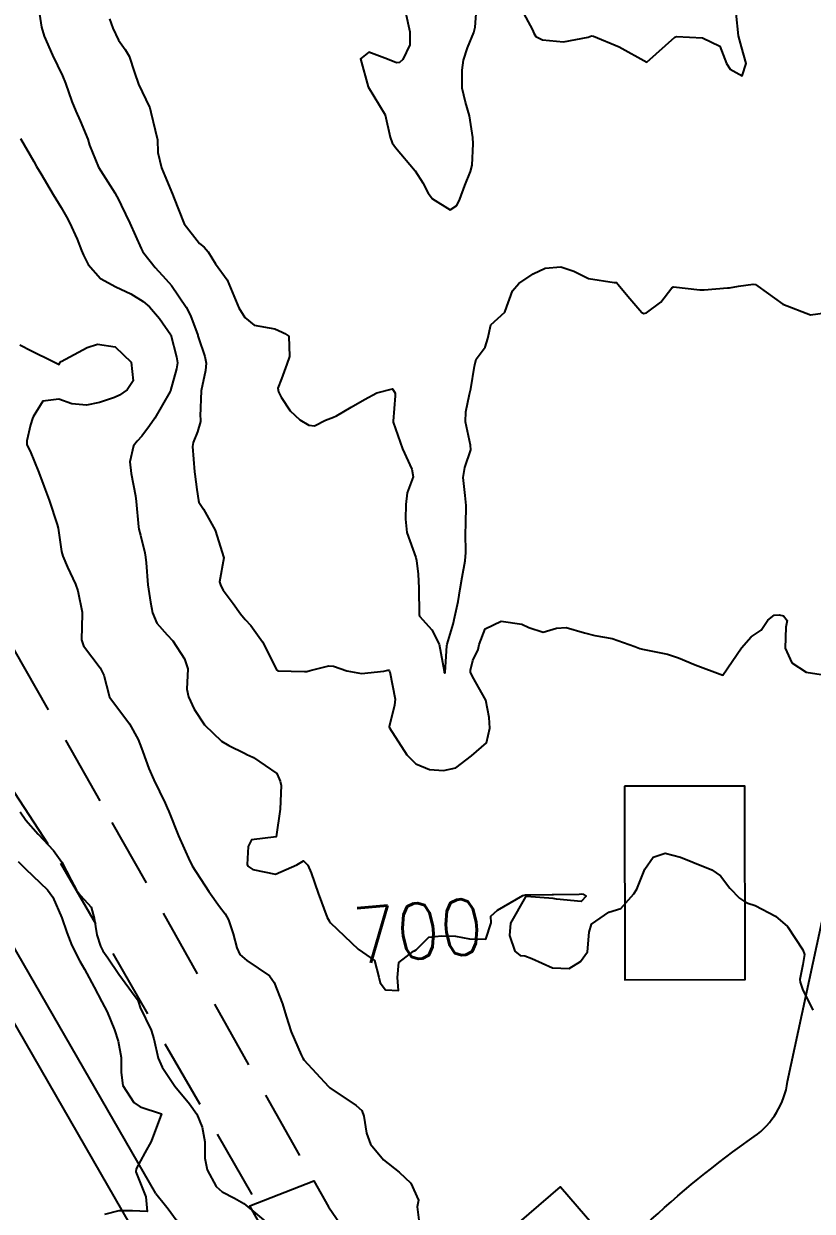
# Model space of a CAD drawing. Header units: metres. Extents: x 298520 to 308411, y 7433745 to 7450750.
# Drawn here: x 301829.3 to 301886, y 7442456.1 to 7442541.5 of the extents above; entities that cross this region are included whole.
import ezdxf
from ezdxf.enums import TextEntityAlignment as Align

# ---------------------------------------------------------------- set-up
doc = ezdxf.new("R2010")
doc.units = ezdxf.units.M
doc.header["$LTSCALE"] = 10
doc.linetypes.add('DASHED', pattern=[0.75, 0.5, -0.25])
for name, color, linetype in [('Cotas', 45, 'Continuous'), ('Curvas de Nivel 1m', 11, 'Continuous'), ('Curvas de Nivel 5m', 15, 'Continuous'), ('Edificações', 30, 'Continuous'), ('Vias Primárias', 230, 'Continuous'), ('Vias Secundárias', 230, 'DASHED')]:
    doc.layers.add(name, color=color, linetype=linetype)
doc.styles.add('Style-STANDARD', font='STANDARD.shx')

msp = doc.modelspace()

# ---------------------------------------------------------------- linework, layer by layer
at = {"layer": 'Curvas de Nivel 1m', "flags": 128}
for points, elevation in [([(301830.296, 7442543.134), (301830.596, 7442541.246), (301830.785, 7442540.605), (301831.377, 7442539.238), (301832.111, 7442537.76), (301832.33, 7442537.227), (301832.779, 7442535.908), (301833.063, 7442535.215), (301833.383, 7442534.518), (301833.919, 7442533.202), (301834.057, 7442532.775), (301834.692, 7442531.193), (301835.861, 7442529.335), (301835.97, 7442529.18), (301836.012, 7442529.109), (301836.959, 7442527.17), (301837.775, 7442525.352), (301837.868, 7442525.161), (301837.961, 7442525.01), (301838.776, 7442523.973), (301839.541, 7442523.136), (301839.936, 7442522.678), (301841.007, 7442521.119), (301841.317, 7442520.526), (301841.831, 7442519.111), (301841.847, 7442519.065), (301841.891, 7442518.923), (301842.341, 7442517.567), (301842.428, 7442517.102), (301842.393, 7442516.574), (301842.085, 7442515.106), (301842, 7442513.282), (301842.02, 7442513.107), (301842.022, 7442512.905), (301841.809, 7442512.169), (301841.515, 7442511.394), (301841.448, 7442511.113), (301841.591, 7442509.296), (301841.615, 7442509.112), (301841.762, 7442508.017), (301841.877, 7442507.231), (301841.921, 7442507.108), (301842.254, 7442506.596), (301843.082, 7442505.096), (301843.703, 7442503.09), (301843.4, 7442501.37), (301843.485, 7442501.092), (301843.67, 7442500.786), (301844.389, 7442499.807), (301844.92, 7442499.071), (301845.254, 7442498.671), (301845.645, 7442498.224), (301846.483, 7442497.052), (301847.391, 7442495.258), (301847.495, 7442495.041), (301847.602, 7442494.968), (301849.515, 7442494.925), (301849.602, 7442494.927), (301849.675, 7442494.937), (301849.922, 7442495.007), (301851.255, 7442495.347), (301851.608, 7442495.322), (301852.548, 7442494.981), (301853.601, 7442494.787), (301855.224, 7442494.946), (301855.51, 7442495.036), (301855.604, 7442495.023), (301855.636, 7442494.94), (301855.646, 7442494.896), (301856.039, 7442492.935), (301855.995, 7442492.517), (301855.607, 7442490.939), (301855.626, 7442490.866), (301856.87, 7442488.927), (301857.527, 7442488.285), (301858.507, 7442487.889), (301859.522, 7442487.818), (301860.409, 7442487.997), (301861.533, 7442488.87), (301862.603, 7442489.798), (301862.837, 7442490.857), (301862.793, 7442491.629), (301862.554, 7442492.86), (301861.6, 7442494.557), (301861.454, 7442494.871), (301861.442, 7442495.035), (301861.616, 7442495.727), (301861.993, 7442496.501), (301862.075, 7442496.866), (301862.504, 7442498.002), (301863.65, 7442498.547), (301865.147, 7442498.326), (301865.646, 7442498.091), (301866.689, 7442497.763), (301867.645, 7442498.052), (301868.339, 7442498.1), (301869.642, 7442497.697), (301870.392, 7442497.521), (301871.638, 7442497.3), (301873.275, 7442496.734), (301873.631, 7442496.578), (301873.825, 7442496.532), (301875.625, 7442496.173), (301876.411, 7442495.902), (301877.614, 7442495.401), (301879.603, 7442494.66), (301880.936, 7442496.64), (301881.635, 7442497.424), (301882.365, 7442497.9), (301882.831, 7442498.618), (301883.291, 7442498.979), (301883.657, 7442498.999), (301883.978, 7442498.927), (301884.234, 7442498.601), (301884.136, 7442498.112), (301884.091, 7442496.603), (301884.562, 7442495.546), (301885.606, 7442494.876), (301887.603, 7442494.56)], 699), ([(301856.78, 7442542.327), (301857.079, 7442540.931), (301857.082, 7442539.992), (301856.595, 7442538.935), (301856.347, 7442538.721), (301856.129, 7442538.69), (301855.475, 7442538.947), (301854.138, 7442539.462), (301853.548, 7442538.969), (301854.103, 7442536.96), (301855.321, 7442534.948), (301855.665, 7442533.346), (301855.811, 7442532.943), (301856.058, 7442532.6), (301857.475, 7442530.926), (301858.024, 7442530.066), (301858.414, 7442529.311), (301858.726, 7442528.909), (301860.002, 7442528.133), (301860.462, 7442528.429), (301860.674, 7442528.883), (301861.036, 7442529.867), (301861.456, 7442530.876), (301861.57, 7442531.344), (301861.641, 7442532.874), (301861.619, 7442533.322), (301861.381, 7442534.877), (301861.097, 7442535.876), (301860.855, 7442536.882), (301860.847, 7442538.158), (301860.955, 7442538.882), (301861.24, 7442539.781), (301861.701, 7442540.875), (301861.782, 7442541.25), (301861.909, 7442542.873)], 697), ([(301864.951, 7442542.832), (301865.911, 7442541.068), (301866.007, 7442540.821), (301866.151, 7442540.581), (301866.629, 7442540.335), (301868.147, 7442540.2), (301869.917, 7442540.54), (301870.151, 7442540.624), (301870.299, 7442540.621), (301872.144, 7442539.85), (301874.133, 7442538.73), (301876.151, 7442540.543), (301876.262, 7442540.588), (301878.151, 7442540.493), (301879.381, 7442539.897), (301879.861, 7442538.654), (301880.127, 7442538.243), (301881.001, 7442537.76), (301881.276, 7442538.639), (301880.945, 7442539.842), (301880.726, 7442540.644), (301880.557, 7442542.258)], 697), ([(301835.486, 7442541.864), (301835.729, 7442541.184), (301836.144, 7442540.329), (301836.618, 7442539.653), (301836.91, 7442539.172), (301837.275, 7442538.009), (301837.571, 7442537.165), (301838.092, 7442536.053), (301838.389, 7442535.459), (301838.469, 7442535.154), (301838.769, 7442533.849), (301838.937, 7442533.147), (301838.962, 7442532.234), (301839.229, 7442531.142), (301839.46, 7442530.571), (301840.014, 7442529.242), (301840.058, 7442529.13), (301840.079, 7442529.062), (301840.859, 7442527.121), (301841.969, 7442525.708), (301842.289, 7442525.428), (301842.575, 7442525.101), (301843.102, 7442524.24), (301843.943, 7442523.08), (301844.8, 7442521.071), (301845.224, 7442520.385), (301845.901, 7442519.829), (301847.378, 7442519.565), (301847.896, 7442519.333), (301848.096, 7442519.238), (301848.385, 7442519.033), (301848.423, 7442517.576), (301848.237, 7442517.035), (301848.134, 7442516.771), (301847.857, 7442515.972), (301847.592, 7442515.297), (301847.646, 7442515.042), (301847.839, 7442514.648), (301848.479, 7442513.68), (301849.187, 7442513.02), (301849.817, 7442512.633), (301850.233, 7442512.589), (301851.016, 7442512.998), (301851.601, 7442513.216), (301851.826, 7442513.31), (301852.878, 7442513.934), (301853.838, 7442514.482), (301854.707, 7442514.957), (301855.846, 7442515.242), (301856.037, 7442514.938), (301856.041, 7442514.738), (301855.892, 7442512.939), (301855.897, 7442512.864), (301856.573, 7442510.932), (301857.229, 7442509.475), (301857.324, 7442508.924), (301856.909, 7442507.781), (301856.807, 7442506.929), (301856.778, 7442505.889), (301856.876, 7442504.928), (301857.51, 7442503.117), (301857.569, 7442502.921), (301857.688, 7442501.92), (301857.734, 7442500.919), (301857.757, 7442499.021), (301857.793, 7442498.918), (301858.666, 7442497.928), (301859.197, 7442496.897), (301859.55, 7442494.945), (301859.556, 7442494.891), (301859.564, 7442494.852), (301859.602, 7442494.804), (301859.629, 7442494.864), (301859.628, 7442494.89), (301859.757, 7442496.763), (301859.783, 7442496.889), (301860.201, 7442498.33), (301860.338, 7442498.883), (301860.572, 7442499.973), (301860.703, 7442500.88), (301860.846, 7442501.718), (301861.075, 7442502.876), (301861.109, 7442503.476), (301861.097, 7442504.876), (301861.112, 7442505.496), (301861.135, 7442506.876), (301861.065, 7442507.572), (301860.926, 7442508.878), (301861.054, 7442509.603), (301861.465, 7442510.873), (301861.458, 7442511.213), (301861.104, 7442512.877), (301861.107, 7442513.6), (301861.377, 7442514.875), (301861.472, 7442515.248), (301861.745, 7442516.871), (301861.759, 7442516.977), (301861.871, 7442517.388), (301862.5, 7442518.247), (301862.69, 7442518.862), (301862.916, 7442519.846), (301863.912, 7442520.77), (301863.951, 7442520.849), (301864.466, 7442522.311), (301864.924, 7442522.835), (301865.95, 7442523.512), (301866.833, 7442523.933), (301867.955, 7442524.036), (301868.881, 7442523.715), (301869.947, 7442523.184), (301871.793, 7442522.903), (301871.944, 7442522.892), (301872.076, 7442522.749), (301872.764, 7442521.908), (301873.785, 7442520.731), (301873.912, 7442520.663), (301874.102, 7442520.727), (301875.143, 7442521.494), (301875.94, 7442522.515), (301876.057, 7442522.583), (301877.938, 7442522.364), (301878.252, 7442522.362), (301879.941, 7442522.506), (301880.075, 7442522.514), (301880.736, 7442522.642), (301881.797, 7442522.779), (301881.944, 7442522.749), (301882.129, 7442522.628), (301883.924, 7442521.329), (301885.913, 7442520.58), (301887.671, 7442520.808)], 698), ([(301829.032, 7442518.41), (301829.88, 7442517.997), (301831.397, 7442517.235), (301831.87, 7442517.003), (301831.94, 7442517.16), (301832.001, 7442517.228), (301833.883, 7442518.232), (301834.623, 7442518.455), (301835.884, 7442518.265), (301837.042, 7442517.168), (301837.193, 7442515.826), (301836.751, 7442515.171), (301836.206, 7442514.809), (301835.837, 7442514.625), (301834.764, 7442514.26), (301833.832, 7442514.079), (301832.779, 7442514.163), (301831.836, 7442514.516), (301830.701, 7442514.375), (301829.988, 7442513.248), (301829.944, 7442513.126), (301829.814, 7442512.653), (301829.542, 7442511.508), (301829.542, 7442511.254), (301829.622, 7442511.083), (301829.788, 7442510.782), (301830.402, 7442509.244), (301830.796, 7442508.206), (301831.136, 7442507.236), (301831.727, 7442505.495), (301831.794, 7442505.229), (301832.043, 7442503.561), (301832.13, 7442503.224), (301832.469, 7442502.441), (301833.043, 7442501.209), (301833.197, 7442500.736), (301833.523, 7442499.202), (301833.528, 7442499.079), (301833.478, 7442497.202), (301833.626, 7442496.763), (301834.821, 7442495.188), (301835.077, 7442494.667), (301835.457, 7442493.182), (301835.493, 7442493.092), (301835.581, 7442492.971), (301836.936, 7442491.166), (301837.542, 7442490.044), (301837.791, 7442489.412), (301837.888, 7442489.155), (301838.324, 7442487.951), (301838.666, 7442487.143), (301839.488, 7442485.458), (301839.637, 7442485.128), (301839.743, 7442484.865), (301840.447, 7442483.12), (301841.265, 7442481.292), (301841.358, 7442481.111), (301841.441, 7442480.952), (301842.636, 7442479.098), (301843.402, 7442478.04), (301843.809, 7442477.496), (301844.052, 7442477.08), (301844.385, 7442476.068), (301844.633, 7442475.071), (301844.871, 7442474.58), (301845.354, 7442474.15), (301846.983, 7442473.044), (301847.338, 7442472.576), (301847.919, 7442471.034), (301848.198, 7442470.142), (301848.558, 7442469.027), (301849.276, 7442467.37), (301849.386, 7442467.131), (301849.468, 7442467.017), (301851.244, 7442465.081), (301851.344, 7442464.989), (301853.23, 7442463.726), (301853.625, 7442463.362), (301853.79, 7442462.961), (301853.981, 7442461.729), (301854.265, 7442460.954), (301855.186, 7442459.82), (301856.324, 7442458.928), (301857.165, 7442458.149), (301857.717, 7442456.914), (301857.626, 7442456.435), (301857.806, 7442454.913)], 701), ([(301829.067, 7442484.845), (301829.473, 7442484.239), (301830.348, 7442483.241), (301831.451, 7442482.048), (301832.051, 7442481.224), (301832.721, 7442479.919), (301833.113, 7442479.213), (301833.409, 7442478.821), (301834.175, 7442477.973), (301834.392, 7442477.195), (301834.568, 7442475.999), (301834.838, 7442475.188), (301835.015, 7442474.841), (301835.354, 7442474.329), (301836.15, 7442473.172), (301837.327, 7442471.561), (301837.508, 7442471.341), (301837.57, 7442471.156), (301837.697, 7442470.775), (301838.483, 7442469.142), (301838.674, 7442468.526), (301838.988, 7442467.134), (301839.263, 7442466.487), (301840.181, 7442465.121), (301841.23, 7442463.839), (301841.775, 7442463.104), (301842.161, 7442462.153), (301842.332, 7442461.099), (301842.355, 7442459.928), (301842.514, 7442459.097), (301843.161, 7442457.894), (301843.578, 7442457.504), (301844.481, 7442457.07), (301845.147, 7442456.676), (301847.123, 7442455.04)], 702), ([(301828.922, 7442481.258), (301829.435, 7442480.74), (301831.029, 7442479.234), (301831.408, 7442478.692), (301832.053, 7442477.223), (301832.427, 7442476.17), (301832.777, 7442475.216), (301833.352, 7442474.103), (301833.679, 7442473.537), (301833.859, 7442473.202), (301834.373, 7442472.235), (301834.941, 7442471.186), (301835.312, 7442470.452), (301835.856, 7442469.174), (301836.114, 7442468.342), (301836.323, 7442467.169), (301836.323, 7442466.103), (301836.435, 7442465.168), (301837.231, 7442463.938), (301837.696, 7442463.621), (301839.223, 7442463.13), (301838.49, 7442461.141), (301838.016, 7442460.326), (301837.393, 7442459.158), (301837.381, 7442458.948), (301838.109, 7442457.15), (301838.195, 7442456.092), (301837.138, 7442456.157), (301836.157, 7442456.15), (301835.133, 7442455.875)], 703)]:
    msp.add_lwpolyline(points, dxfattribs=dict(at, elevation=elevation))
at = {"layer": 'Curvas de Nivel 5m', "elevation": 700, "flags": 128}
msp.add_lwpolyline([(301829.073, 7442533.26), (301830.038, 7442531.599), (301830.24, 7442531.248), (301830.537, 7442530.736), (301831.423, 7442529.236), (301832.004, 7442528.298), (301832.396, 7442527.623), (301832.605, 7442527.221), (301833.165, 7442526.022), (301833.478, 7442525.207), (301833.616, 7442524.861), (301833.953, 7442524.184), (301834.845, 7442523.191), (301835.934, 7442522.593), (301837.01, 7442522.086), (301837.919, 7442521.533), (301838.367, 7442521.153), (301839.079, 7442520.316), (301839.893, 7442519.13), (301840.309, 7442517.558), (301840.37, 7442517.125), (301840.309, 7442516.682), (301839.866, 7442515.13), (301839.861, 7442515.111), (301839.842, 7442515.064), (301838.745, 7442513.146), (301838.368, 7442512.598), (301837.803, 7442511.841), (301837.479, 7442511.482), (301837.223, 7442511.166), (301836.957, 7442509.992), (301837.038, 7442509.167), (301837.354, 7442507.567), (301837.409, 7442507.163), (301837.564, 7442505.323), (301837.594, 7442505.161), (301837.719, 7442504.724), (301838.017, 7442503.466), (301838.069, 7442503.155), (301838.117, 7442502.733), (301838.239, 7442501.152), (301838.424, 7442499.912), (301838.575, 7442499.146), (301838.899, 7442498.395), (301839.637, 7442497.568), (301840.04, 7442497.126), (301840.881, 7442495.85), (301841.113, 7442495.115), (301841.043, 7442493.661), (301841.175, 7442493.114), (301841.57, 7442492.221), (301842.309, 7442491.102), (301843.541, 7442489.915), (301844.058, 7442489.602), (301845.201, 7442489.065), (301845.409, 7442488.939), (301845.531, 7442488.878), (301845.849, 7442488.737), (301847.518, 7442487.587), (301847.698, 7442487.22), (301847.754, 7442487.036), (301847.822, 7442486.722), (301847.771, 7442485.036), (301847.463, 7442483.04), (301845.701, 7442482.817), (301845.456, 7442482.341), (301845.395, 7442481.061), (301845.441, 7442480.921), (301845.794, 7442480.7), (301847.433, 7442480.357), (301848.952, 7442481.017), (301849.438, 7442481.318), (301849.743, 7442481.007), (301849.992, 7442480.44), (301850.484, 7442478.999), (301851.153, 7442477.234), (301851.277, 7442476.991), (301851.391, 7442476.861), (301853.363, 7442474.97), (301854.547, 7442474.144), (301854.864, 7442472.947), (301854.945, 7442472.552), (301855.334, 7442472.034), (301856.278, 7442471.986), (301856.207, 7442472.931), (301856.288, 7442473.996), (301857.362, 7442474.816), (301857.432, 7442474.849), (301857.533, 7442474.918), (301858.461, 7442475.825), (301859.378, 7442475.926), (301860.365, 7442475.898), (301861.375, 7442475.705), (301862.56, 7442475.673), (301862.928, 7442476.855), (301862.923, 7442477.329), (301863.402, 7442477.761), (301865.208, 7442478.823), (301865.413, 7442478.878), (301867.33, 7442478.884), (301867.414, 7442478.883), (301869.27, 7442478.926), (301869.415, 7442478.938), (301869.562, 7442478.926), (301869.763, 7442478.775), (301869.409, 7442478.393), (301867.64, 7442478.569), (301867.411, 7442478.611), (301865.492, 7442478.74), (301865.412, 7442478.717), (301864.326, 7442476.836), (301864.267, 7442475.949), (301864.651, 7442474.831), (301865.037, 7442474.502), (301865.36, 7442474.49), (301865.871, 7442474.301), (301867.351, 7442473.614), (301868.56, 7442473.579), (301869.356, 7442474.069), (301869.864, 7442474.772), (301869.98, 7442476.175), (301870.155, 7442476.769), (301871.402, 7442477.619), (301872.257, 7442477.889), (301873.018, 7442478.734), (301873.196, 7442478.952), (301873.418, 7442479.283), (301874.005, 7442480.721), (301874.582, 7442481.577), (301875.45, 7442481.857), (301876.564, 7442481.571), (301877.441, 7442481.224), (301878.824, 7442480.666), (301879.429, 7442480.237), (301880.117, 7442479.347), (301880.795, 7442478.639), (301881.16, 7442478.384), (301881.409, 7442478.282), (301881.934, 7442478.099), (301883.4, 7442477.34), (301884.254, 7442476.601), (301885.368, 7442474.927), (301885.474, 7442474.588), (301885.356, 7442473.862), (301885.144, 7442472.793), (301885.174, 7442472.592), (301885.335, 7442472.085), (301886.085, 7442470.578)], dxfattribs=at)
at = {"layer": 'Edificações'}
for points in [[(301872.523, 7442486.676), (301872.543, 7442472.766), (301881.206, 7442472.778), (301881.186, 7442486.688)], [(301864.123, 7442454.599), (301867.938, 7442457.877), (301871.385, 7442453.866), (301867.57, 7442450.587)]]:
    msp.add_lwpolyline(points, close=True, dxfattribs=at)
at = {"layer": 'Vias Primárias', "elevation": 700.813}
for points in [[(301838.809, 7442457.405), (301825.348, 7442480.743), (301808.683, 7442507.488), (301770.172, 7442571.338), (301759.462, 7442588.395, 0.046066), (301754.503, 7442594.881, -0.051869), (301749.385, 7442601.738, 0.037121), (301745.849, 7442606.78)], [(301857.065, 7442431.109), (301855.626, 7442433.368, 0.334855), (301852.599, 7442434.499, -0.361563), (301849.028, 7442436.029, -0.092524), (301848.609, 7442437.447, 0.144703), (301847.955, 7442439.035, 0.007421), (301843.899, 7442443.923, -0.052205), (301841.251, 7442447.769), (301823.032, 7442479.354), (301806.381, 7442506.077), (301767.873, 7442569.923), (301757.176, 7442586.959, 0.046066), (301752.518, 7442593.051, -0.051869), (301747.066, 7442600.356, 0.037121), (301743.759, 7442605.069, -2.1108)]]:
    msp.add_lwpolyline(points, format="xyb", dxfattribs=at)
at = {"layer": 'Vias Primárias'}
msp.add_lwpolyline([(301838.809, 7442457.405), (301839.516, 7442456.541, -0.05712), (301840.902, 7442454.383, 0.052336), (301844.455, 7442448.737, -0.054053), (301847.129, 7442444.455, 0.952783), (301850.349, 7442445.824, 0.056327), (301845.58, 7442456.503), (301850.182, 7442458.315), (301851.241, 7442456.436), (301855.702, 7442449.936, 0.387502), (301864.22, 7442447.942, 0.061158), (301874.019, 7442455.109, -0.035205), (301881.858, 7442461.492, 0.208778), (301884.261, 7442465.444), (301888.93, 7442487.126), (301893.908, 7442513.925), (301895.216, 7442520.27, 0.06498), (301896.703, 7442540.423, 0.015601), (301894.168, 7442569.371)], format="xyb", dxfattribs=at)
at = {"layer": 'Vias Secundárias'}
for points in [[(301465.55, 7442973.319, 0), (301478.59, 7442967.28, -0.011668)], [(301690.686, 7442835.303, 0.043793), (301670.138, 7442824.056, -0.013435), (301651.935, 7442812.607, -0.009874), (301637.57, 7442804.48, 0.420683), (301635.233, 7442796.333), (301651.704, 7442767.373), (301659.223, 7442754.209), (301661.978, 7442749.555), (301665.69, 7442743.267), (301672.107, 7442733.056), (301682.109, 7442717.01), (301696.57, 7442697.535), (301706.841, 7442683.398), (301727.525, 7442654.295), (301740.859, 7442634.438), (301767.476, 7442596.377, -0.0095), (301784.404, 7442571.164, -0.005665), (301795.819, 7442552.995, -0.02063), (301818.516, 7442512.263, 0.051622), (301828.616, 7442496.514), (301835.663, 7442484.078), (301850.182, 7442458.315)], [(301791.044, 7442550.07, -0.02063), (301813.516, 7442509.741, 0.051622), (301824.239, 7442493.021), (301831.964, 7442481.141), (301846.094, 7442456.705)]]:
    msp.add_lwpolyline(points, format="xyb", dxfattribs=at)

# ---------------------------------------------------------------- texts
at = {"layer": 'Cotas', "style": 'Style-STANDARD'}
msp.add_text('700', height=4, rotation=4.93228, dxfattribs=at).set_placement((301857.68, 7442476.273, 700), align=Align.MIDDLE_CENTER)

doc.saveas('drawing.dxf')
